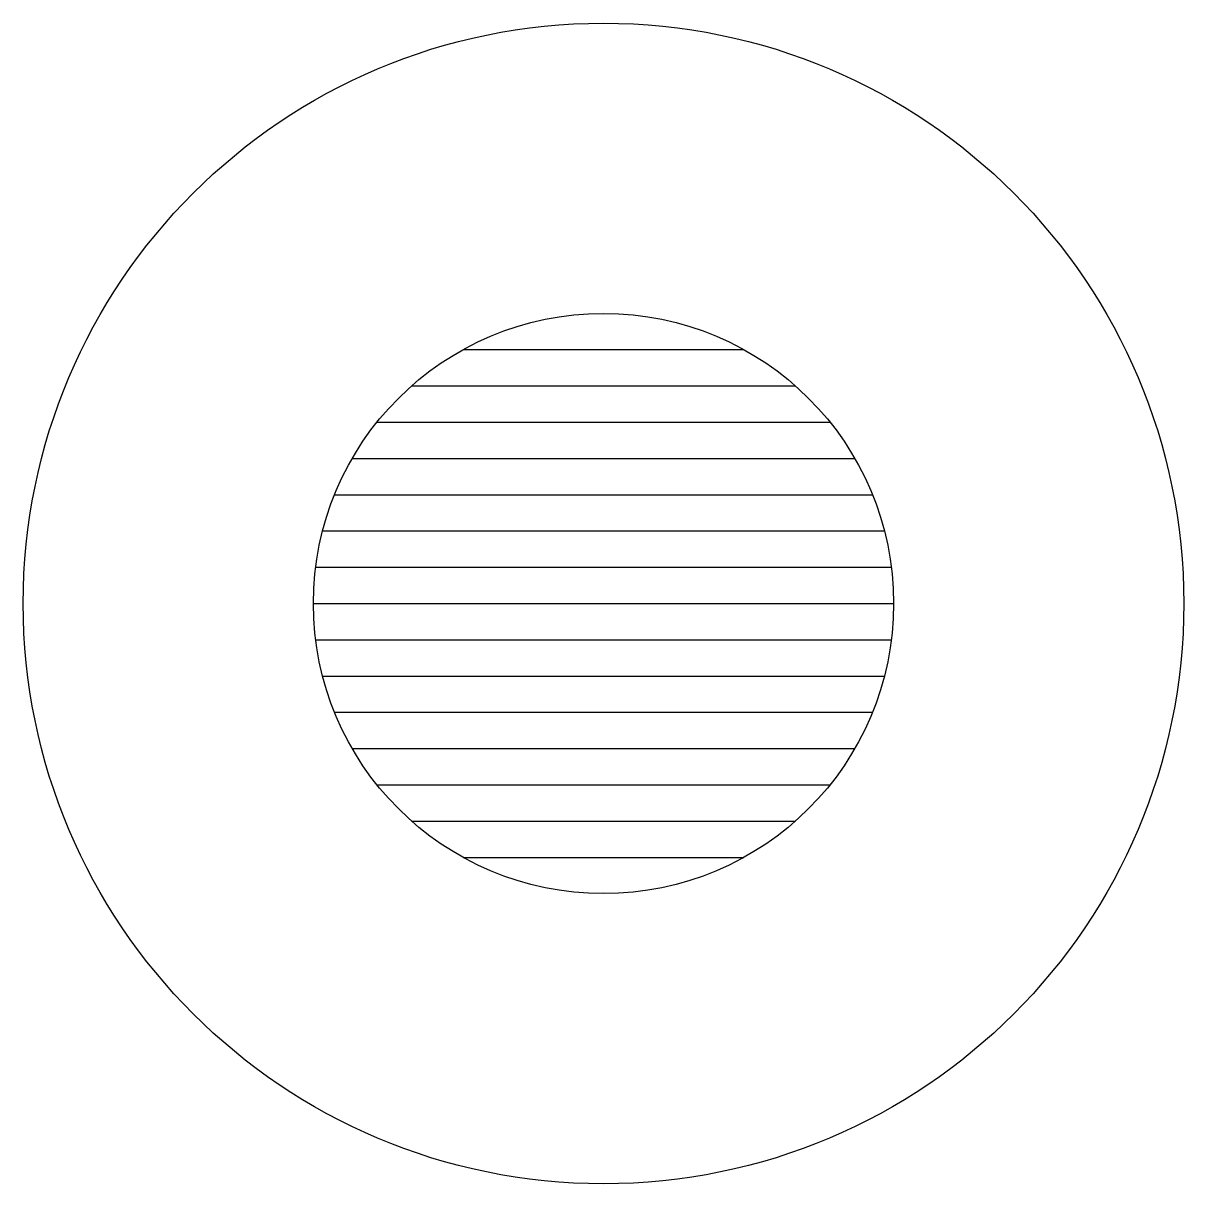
# Model space of a CAD drawing. Header units: feet. Extents: x -0.05 to 0.05, y -0.05 to 0.05.
import ezdxf

# ---------------------------------------------------------------- set-up
doc = ezdxf.new("R2010")
doc.units = ezdxf.units.FT
doc.header["$MEASUREMENT"] = 0

# ---------------------------------------------------------------- blocks, each defined once
blk = doc.blocks.new('*X1')
for p, q in [((69.62897, 22.96875), (69.87103, 22.96875)), ((69.58464, 22.9375), (69.91536, 22.9375)), ((69.55484, 22.90625), (69.94516, 22.90625)), ((69.53349, 22.875), (69.96651, 22.875)), ((69.51824, 22.84375), (69.98176, 22.84375)), ((69.50794, 22.8125), (69.99206, 22.8125)), ((69.50196, 22.78125), (69.99804, 22.78125)), ((69.5, 22.75), (70, 22.75)), ((69.50196, 22.71875), (69.99804, 22.71875)), ((69.50794, 22.6875), (69.99206, 22.6875)), ((69.51824, 22.65625), (69.98176, 22.65625)), ((69.53349, 22.625), (69.96651, 22.625)), ((69.55484, 22.59375), (69.94516, 22.59375)), ((69.58464, 22.5625), (69.91536, 22.5625)), ((69.62897, 22.53125), (69.87103, 22.53125))]:
    blk.add_line(p, q)

msp = doc.modelspace()

# ---------------------------------------------------------------- linework, layer by layer
at = {"color": 0, "linetype": 'ByBlock', "lineweight": -2}
for radius in [0.05, 0.025]:
    msp.add_circle((0, 0), radius, dxfattribs=at)

# ---------------------------------------------------------------- block references
at = {"color": 0, "linetype": 'ByBlock', "lineweight": -2, "xscale": 0.1000000000000227, "yscale": 0.1000000000000227, "zscale": 0.1000000000000227}
msp.add_blockref('*X1', (-6.975, -2.275), dxfattribs=at)

doc.saveas('drawing.dxf')
